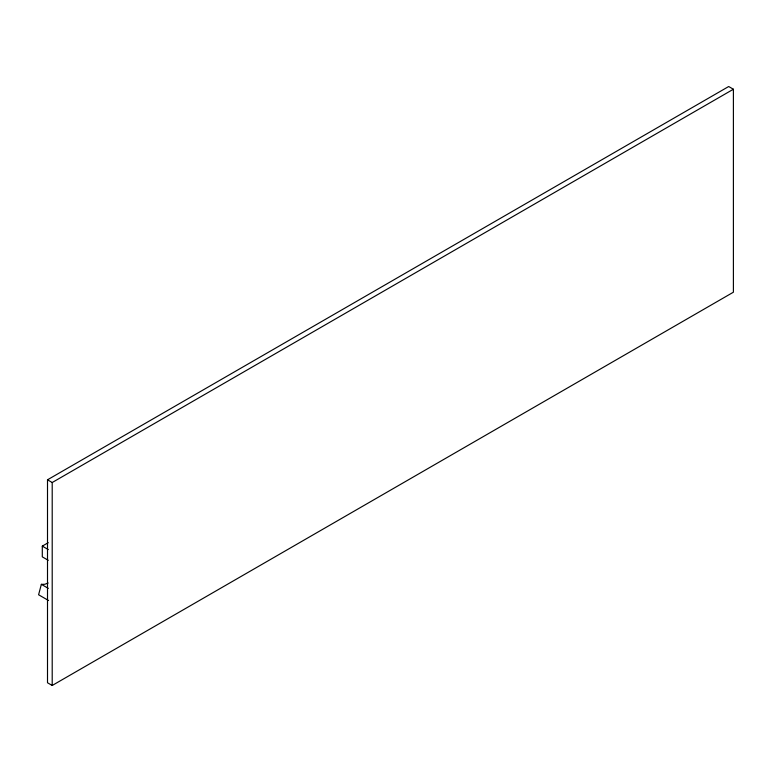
<?xml version="1.0" encoding="UTF-8"?>
<svg xmlns="http://www.w3.org/2000/svg" width="772" height="772" viewBox="0 0 772 772"><rect width="100%" height="100%" fill="white"/><g stroke="black" fill="none" stroke-linecap="round" stroke-linejoin="round"><path stroke-width="1.16" d="M48.153 582.995L44.757 584.298L41.35 584.336L38.6 594.768L48.578 600.529M47.507 479.798L728.691 86.522L733.4 89.234L733.4 292.202L52.206 685.478L47.507 682.766L47.507 479.798L52.206 482.519L733.4 89.234M48.289 560.318L42.296 556.853L42.296 546.122L48.26 542.687M42.296 546.122L48.289 549.577M41.35 584.336L48.337 588.37M52.206 482.519L52.206 685.478"/></g></svg>
